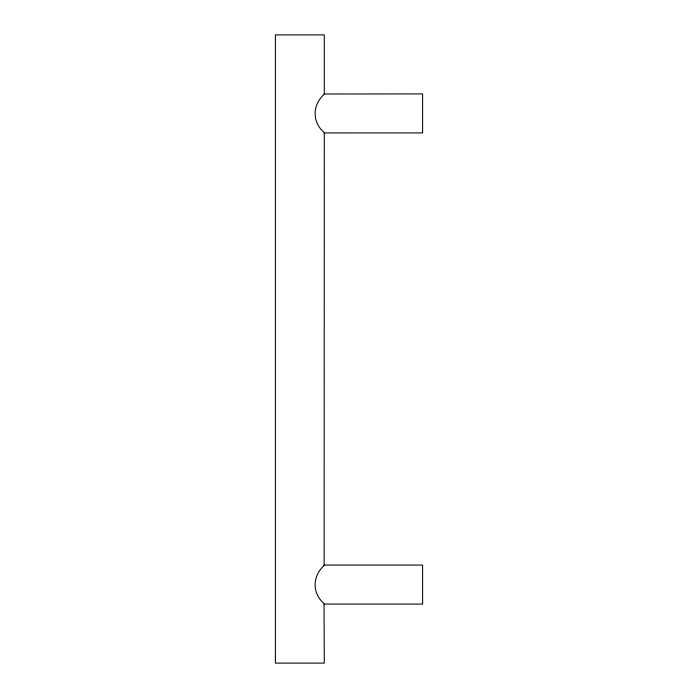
<?xml version="1.0" encoding="UTF-8"?>
<svg xmlns="http://www.w3.org/2000/svg" width="698" height="698" viewBox="0 0 698 698"><rect width="100%" height="100%" fill="white"/><g stroke="black" fill="none" stroke-linecap="round" stroke-linejoin="round"><path stroke-width="1.05" d="M324.116 93.916L324.029 94.422C312.442 105.145 311.866 121.644 324.029 132.463L324.3 132.925L422.613 132.934L422.613 93.916L324.3 93.994L324.3 34.9L275.387 34.9L275.387 663.1L324.3 663.1L324.029 603.613C311.866 592.794 312.442 576.295 324.029 565.572L324.116 565.066L422.613 565.066L422.613 604.084L324.3 604.075M324.134 565.162L324.3 132.925"/></g></svg>
